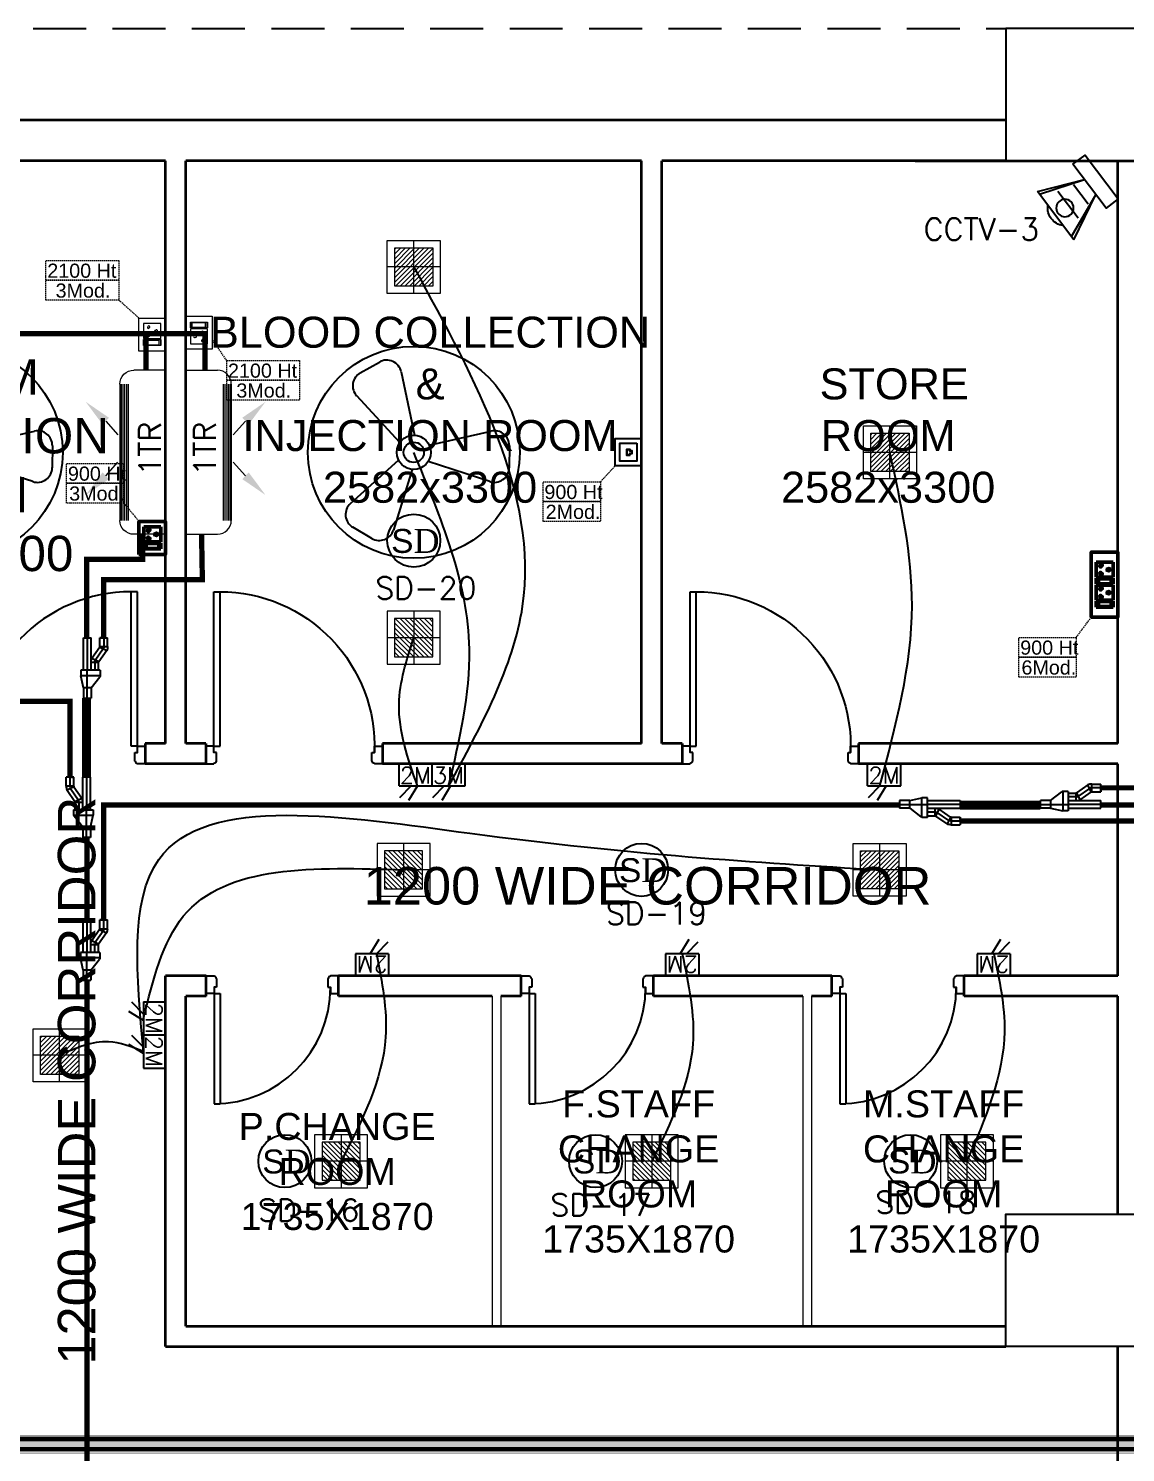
# Model space of a CAD drawing. Extents: x 3550807 to 4078732, y -628171 to -515859.
# Drawn here: x 3566892 to 3573107, y -529289 to -521224 of the extents above; entities that cross this region are included whole.
import ezdxf
from ezdxf.enums import TextEntityAlignment as Align

# ---------------------------------------------------------------- set-up
doc = ezdxf.new("R2010")
doc.units = 0
doc.header["$LTSCALE"] = 6
doc.header["$MEASUREMENT"] = 0
for name, pattern in [('1', [0]), ('CONTINU', [0]), ('DASHED2', [0.375, 0.25, -0.125]), ('HIDDEN', [0.375, 0.25, -0.125])]:
    doc.linetypes.add(name, pattern=pattern)
doc.layers.get('0').update_dxf_attribs({"linetype": 'CONTINUOUS'})
for name, color, linetype, lineweight in [('1Y-JOINT', 1, 'CONTINUOUS', 25), ('ELE-1 NO 6-16A RAW POWER SOCKET', 1, 'CONTINUOUS', 0), ('ELE-24W EMERGENCY  LED LIGHT', 5, 'CONTINUOUS', 18), ('ELE-24W LED LIGHT', 1, 'CONTINUOUS', 18), ('ELE-CABLE TRAY', 31, 'CONTINUOUS', 18), ('ELE-GIEARTHING', 5, 'CONTINUOUS', 9), ('ELE. 2N0S OF 6-16 UPS SOCKETS', 191, 'CONTINUOUS', 15), ('FA-BELOW SMOKE DERECTOR', 1, 'CONTINUOUS', 25), ('M-VRF- CKT', 5, 'CONTINUOUS', 30), ('MEP_HVAC_VRF_COPPER_PIPE', 6, 'CONTINUOUS', 9), ('P-Wall', 36, 'CONTINUOUS', 35), ('vrf', 6, 'CONTINUOUS', 30), ('WALL', 10, 'CONTINUOUS', 35)]:
    doc.layers.add(name, color=color, linetype=linetype, lineweight=lineweight)
for name, color, linetype in [('24W RAW POWER', 1, 'CONTINUOUS'), ('24W UPS POWER LIGHT', 5, 'CONTINUOUS'), ('AC CKT-8', 110, 'CONTINUOUS'), ('Chajja', 7, 'CONTINUOUS'), ('COL', 5, 'CONTINUOUS'), ('DIM', 7, 'CONTINUOUS'), ('DOOR', 44, 'CONTINUOUS'), ('ELE-1200MM CEILINGFAN', 6, 'CONTINUOUS'), ('ELE-2M RAW P.SB', 40, 'CONTINUOUS'), ('ELE-2M UPS P.SB', 3, 'CONTINUOUS'), ('ELE-3M RAW P.SB', 40, 'CONTINUOUS'), ('ELE.LAN POINT', 3, 'CONTINUOUS'), ('FA-FIRE TEXT', 7, 'CONTINUOUS'), ('HTL-COPPER PIPE', 6, 'CONTINUOUS'), ('HVAC_HI_WALL_1TR', 1, 'CONTINUOUS'), ('LV.CC CEMARA', 66, 'CONTINUOUS'), ('M HVAC HIGH WALL UNIT', 3, 'CONTINUOUS'), ('MEP_HVAC_DRAIN_PIPE', 7, 'CONTINUOUS'), ('MEP_HVAC_TEXT', 7, 'CONTINUOUS'), ('TEXT', 5, 'CONTINUOUS')]:
    doc.layers.add(name, color=color, linetype=linetype)
doc.layers.add('CFT_LOOPING', color=7, linetype='1', lineweight=0, true_color=0xd6d600)
doc.layers.add('ELE-6A AC SOCKET', color=7, linetype='CONTINUOUS', true_color=0x00ceb6)
doc.layers.add('ELE-LIGHTING WIRING', color=7, linetype='CONTINUOUS', true_color=0x63d7b6)
doc.styles.add('ARIAL', font='arial.ttf')
doc.styles.add('PDF Times New Roman', font='times.ttf')
doc.styles.add('ROMANS', font='romans.shx')
doc.styles.get("Standard").update_dxf_attribs({"font": 'SIMPLEX'})
doc.styles.add('VERDANA', font='verdana.ttf')

# ---------------------------------------------------------------- blocks, each defined once
blk = doc.blocks.new('A$C19B8274B')
at = {"layer": 'DOOR', "color": 8}
for p, q in [((-45, 925), (-80, 925)), ((-80, 50), (-80, 925)), ((-45, 50), (-45, 925)), ((-45, 50), (-80, 50)), ((-955, -50), (-955, -47.5)), ((-940, -35), (-942.5, -35)), ((-60, -35), (-57.5, -35)), ((-45, -50), (-45, -47.5))]:
    blk.add_line(p, q, dxfattribs=at)
for points in [[(-940, 15), (-955, 15), (-955, 50), (-1000, 50), (-1000, -50), (-955, -50)], [(-940, -35), (-940, 15)], [(-60, 15), (-45, 15), (-45, 50), (0, 50), (0, -50), (-45, -50)], [(-60, -35), (-60, 15)]]:
    blk.add_lwpolyline(points, dxfattribs=at)
for centre, radius, start, end in [((-80, 50), 875, 90, 182.29244), ((-955, -35), 12.5, 270, 0), ((-45, -35), 12.5, 180, 270)]:
    blk.add_arc(centre, radius, start, end, dxfattribs=at)
blk = doc.blocks.new('750')
at = {"layer": 'DOOR', "color": 8}
for p, q in [((-50, 705), (-47.5, 705)), ((-35, 690), (-35, 692.5)), ((-50, 45), (-47.5, 45)), ((-35, 60), (-35, 57.5)), ((50, 45), (50, 80)), ((50, 80), (675, 80)), ((50, 45), (675, 45)), ((675, 45), (675, 80))]:
    blk.add_line(p, q, dxfattribs=at)
for points in [[(15, 690), (15, 705), (50, 705), (50, 750), (-50, 750), (-50, 705)], [(-35, 690), (15, 690)], [(15, 60), (15, 45), (50, 45), (50, 0), (-50, 0), (-50, 45)], [(-35, 60), (15, 60)]]:
    blk.add_lwpolyline(points, dxfattribs=at)
for centre, radius, start, end in [((-35, 705), 12.5, 180, 270), ((15, 45), 660, 0, 90), ((-35, 45), 12.5, 90, 180)]:
    blk.add_arc(centre, radius, start, end, dxfattribs=at)
blk = doc.blocks.new('1232')
at = {"layer": 'Chajja', "color": 8, "linetype": 'HIDDEN', "ltscale": 200}
blk.add_line((-16755, 16660.2), (-10795, 16660.2), dxfattribs=at)
at = {"layer": 'COL', "color": 8}
for points in [[(-10795, 15910.2), (-10045, 15910.2), (-10045, 16660.2), (-10795, 16660.2)], [(-10795, 9195.2), (-10795, 9945.2), (-10045, 9945.2), (-10045, 9195.2)]]:
    blk.add_lwpolyline(points, close=True, dxfattribs=at)
at = {"layer": 'P-Wall', "color": 8, "lineweight": 0}
for p, q in [((-13705, 11180.2), (-13705, 9310.2)), ((-13655, 11180.2), (-13655, 9310.2)), ((-11945, 11180.2), (-11945, 9310.2)), ((-11895, 11180.2), (-11895, 9310.2))]:
    blk.add_line(p, q, dxfattribs=at)
at = {"layer": 'WALL', "color": 8, "linetype": 'ByBlock'}
for p, q in [((-10795, 16140.2), (-16755, 16140.2)), ((-15555, 15910.2), (-17920, 15910.2)), ((-15555, 12610.2), (-15555, 15910.2)), ((-15440, 12610.2), (-15440, 15910.2)), ((-12857.5, 15910.2), (-15440, 15910.2)), ((-12857.5, 12610.2), (-12857.5, 15910.2)), ((-10795, 15910.2), (-12742.5, 15910.2)), ((-12742.5, 12610.2), (-12742.5, 15910.2)), ((-10160, 14295.2), (-10160, 15910.2)), ((-10160, 12610.2), (-10160, 14295.2)), ((-15555, 12610.2), (-15669.1, 12610.2)), ((-15669.1, 12610.2), (-15669.1, 12495.2)), ((-15555, 12610.2), (-15669.1, 12610.2)), ((-15325.9, 12610.2), (-15440, 12610.2)), ((-15325.9, 12610.2), (-15325.9, 12495.2)), ((-12857.5, 12610.2), (-14325.9, 12610.2)), ((-14325.9, 12610.2), (-14325.9, 12495.2)), ((-12628.4, 12610.2), (-12742.5, 12610.2)), ((-12628.4, 12610.2), (-12628.4, 12495.2)), ((-10160, 12610.2), (-11628.4, 12610.2)), ((-11628.4, 12610.2), (-11628.4, 12495.2)), ((-15325.9, 12495.2), (-15669.1, 12495.2)), ((-12628.4, 12495.2), (-14325.9, 12495.2)), ((-10160, 12495.2), (-11628.4, 12495.2)), ((-10160, 11295.2), (-10160, 12495.2)), ((-15555, 9195.2), (-15555, 11295.2)), ((-15325, 11295.2), (-15555, 11295.2)), ((-15325, 11180.2), (-15325, 11295.2)), ((-13540, 11295.2), (-14575, 11295.2)), ((-14575, 11180.2), (-14575, 11295.2)), ((-13540, 11180.2), (-13540, 11295.2)), ((-11780, 11295.2), (-12790, 11295.2)), ((-12790, 11180.2), (-12790, 11295.2)), ((-11780, 11180.2), (-11780, 11295.2)), ((-10160, 11295.2), (-11030, 11295.2)), ((-11030, 11180.2), (-11030, 11295.2)), ((-15440, 9310.2), (-15440, 11180.2)), ((-15325, 11180.2), (-15440, 11180.2)), ((-13705, 11180.2), (-14575, 11180.2)), ((-13540, 11180.2), (-13655, 11180.2)), ((-11945, 11180.2), (-12790, 11180.2)), ((-11780, 11180.2), (-11895, 11180.2)), ((-10160, 11180.2), (-11030, 11180.2)), ((-10160, 9945.2), (-10160, 11180.2)), ((-15440, 9310.2), (-10795, 9310.2)), ((-15555, 9195.2), (-10795, 9195.2)), ((-10160, 8420.2), (-10160, 9195.2))]:
    blk.add_line(p, q, dxfattribs=at)
at = {"layer": 'WALL', "color": 8, "lineweight": 0}
blk.add_line((-10160, 14295.2), (-10160, 14295.2), dxfattribs=at)
at = {"layer": 'WALL', "color": 8, "linetype": 'ByBlock'}
blk.add_lwpolyline([(-11307.6, 15910.2), (-7592.8, 15910.2)], dxfattribs=at)
at = {"layer": 'DOOR', "color": 8, "linetype": 'Continuous'}
blk.add_blockref('A$C19B8274B', (-15669.1, 12545.2), dxfattribs=at)
at = {"layer": 'DOOR', "color": 8, "linetype": 'Continuous', "xscale": -1}
for p in [(-15325.9, 12545.2), (-12628.4, 12545.2)]:
    blk.add_blockref('A$C19B8274B', p, dxfattribs=at)
at = {"layer": 'DOOR', "color": 8, "rotation": 270}
for p in [(-15325, 11245.2), (-13540, 11245.2), (-11780, 11245.2)]:
    blk.add_blockref('750', p, dxfattribs=at)
at = {"layer": 'DIM', "color": 8, "style": 'ARIAL'}
blk.add_text('1200 WIDE CORRIDOR', height=212.5, rotation=90, dxfattribs=at).set_placement((-15888.3, 10701), align=Align.BOTTOM_CENTER)
blk.add_text('1200 WIDE CORRIDOR', height=212.5, dxfattribs=at).set_placement((-12824, 11635), align=Align.BOTTOM_CENTER)
at = {"layer": 'DIM', "color": 8, "attachment_point": 5, "style": 'ARIAL'}
for s, insert, char_height, width in [('BLOOD COLLECTION \\P&\\PINJECTION ROOM\\P2582x3300', (-14056, 14499.8), 175.567, 2637.717), ('SPERM COLLECTION ROOM 2365x3300', (-16768.3, 14185.7), 200, 1980.803), ('\\P STORE\\PROOM\\P2582x3300', (-11460.9, 14499.8), 175.57, 1589.812), ('F.STAFF\\PCHANGE\\PROOM\\P1735X1870', (-12874.9, 10186), 153, 1198.956), ('M.STAFF\\PCHANGE\\PROOM\\P1735X1870', (-11146.7, 10186), 153, 1198.956), ('P.CHANGE\\PROOM\\P1735X1870', (-14582.3, 10186), 153, 1198.956)]:
    blk.add_mtext(s, dxfattribs=dict(at, insert=insert, char_height=char_height, width=width))
blk = doc.blocks.new('A$C07FB25EA')
at = {"layer": 'ELE-1200MM CEILINGFAN', "color": 3}
for p, q in [((6.53, 13.37), (9.47, 11.64)), ((0.26, 2.64), (3.17, 12.07)), ((9.84, 7.94), (2.36, 1.21)), ((-11.8, 4.55), (-2.22, 1.44)), ((-14.84, -1.03), (-14.81, 2.38)), ((-2.41, -1.1), (-12.04, -3.29)), ((2.16, -1.54), (8.87, -8.78)), ((1.96, -12.49), (-0.13, -2.65)), ((8.31, -12.34), (5.35, -14.02))]:
    blk.add_line(p, q, dxfattribs=at)
at = {"layer": 'ELE-1200MM CEILINGFAN', "color": 5, "ltscale": 10}
blk.add_circle((0, 0), 16.45, dxfattribs=at)
at = {"layer": 'ELE-1200MM CEILINGFAN', "color": 3}
for radius in [2.65, 1.58]:
    blk.add_circle((0, 0), radius, dxfattribs=at)
for centre, start, end in [((5.36, 11.38), 59.5281, 162.5229), ((8.3, 9.66), 311.9493, 59.5281), ((-12.51, 2.36), 71.9493, 179.5281), ((-12.54, -1.05), 179.5281, 282.5229), ((7.18, -10.34), 299.5281, 42.5229), ((4.21, -12.02), 191.9493, 299.5281)]:
    blk.add_arc(centre, 2.3, start, end, dxfattribs=at)
blk = doc.blocks.new('24w led light')
at = {"layer": 'ELE-24W LED LIGHT', "color": 1, "lineweight": 0}
for p, q in [((159, 159), (-160, 159)), ((-160, 159), (-160, -160)), ((114.5, 114.5), (-115.5, 114.5)), ((-115.5, 114.5), (-115.5, -115.5)), ((110.2, -115.5), (-115.5, 110.2)), ((114.5, -91.7), (-91.7, 114.5)), ((114.5, -63.5), (-63.5, 114.5)), ((114.5, -35.3), (-35.3, 114.5)), ((114.5, -7.1), (-7.1, 114.5)), ((-0.5, -160), (-0.5, 159)), ((114.5, 21.1), (21.1, 114.5)), ((114.5, 49.3), (49.3, 114.5)), ((114.5, 77.5), (77.5, 114.5)), ((114.5, 105.7), (105.7, 114.5)), ((114.5, -115.5), (114.5, 114.5)), ((159, -160), (159, 159)), ((82, -115.5), (-115.5, 82)), ((53.8, -115.5), (-115.5, 53.8)), ((25.6, -115.5), (-115.5, 25.6)), ((-160, -0.5), (159, -0.5)), ((-2.6, -115.5), (-115.5, -2.6)), ((-30.8, -115.5), (-115.5, -30.8)), ((-59, -115.5), (-115.5, -59)), ((-160, -160), (159, -160)), ((-87.2, -115.5), (-115.5, -87.2)), ((-115.4, -115.5), (-115.5, -115.4)), ((-115.5, -115.5), (114.5, -115.5))]:
    blk.add_line(p, q, dxfattribs=at)
blk = doc.blocks.new('24w led emeregency')
at = {"layer": 'ELE-24W EMERGENCY  LED LIGHT'}
h = blk.add_hatch(dxfattribs=at)
h.set_pattern_fill('ANSI31', scale=166.67, style=0)
h.paths.add_polyline_path([(-115.4, -115.4), (-115.4, 115.4), (115.4, 115.4), (115.4, -115.4)])
at = {"layer": 'ELE-24W EMERGENCY  LED LIGHT', "color": 5}
for p, q in [((0, 160), (0, -160)), ((-160, 0), (160, 0))]:
    blk.add_line(p, q, dxfattribs=at)
for points in [[(-160, -160), (-160, 160), (160, 160), (160, -160)], [(-115.4, -115.4), (-115.4, 115.4), (115.4, 115.4), (115.4, -115.4)]]:
    blk.add_lwpolyline(points, close=True, dxfattribs=at)
blk = doc.blocks.new('2M UPS SB')
at = {"layer": 'ELE-2M UPS P.SB', "color": 3}
for p, q in [((-134, 160), (-69, 265)), ((-88, 160), (-3, 245)), ((-240, 160), (-240, 0)), ((0, 160), (-240, 160)), ((0, 160), (0, 0))]:
    blk.add_line(p, q, dxfattribs=at)
blk.add_text('2M', height=120, rotation=180, dxfattribs=at).set_placement((-6, 143))
blk = doc.blocks.new('2M SB')
at = {"layer": 'ELE-2M RAW P.SB'}
for p, q in [((-134, 160), (-69, 265)), ((-88, 160), (-3, 245)), ((-240, 160), (-240, 0)), ((0, 160), (-240, 160)), ((0, 160), (0, 0))]:
    blk.add_line(p, q, dxfattribs=at)
blk.add_text('2M', height=120, rotation=180, dxfattribs=at).set_placement((-6, 143))
blk = doc.blocks.new('4SWUEH')
at = {"layer": 'ELE-1 NO 6-16A RAW POWER SOCKET', "color": 30, "lineweight": 50}
for p, q in [((-155, -26.5), (-121.2, -26.5)), ((-155, -123.5), (-155, -26.5)), ((-155, -123.5), (-155, -26.5)), ((-152.2, -37), (-124, -37)), ((-152.2, -113), (-152.2, -37)), ((-152.2, -40.4), (-124, -40.4)), ((-124, -37), (-124, -113)), ((-121.2, -26.5), (-121.2, -123.5)), ((-115.5, -26.5), (-115.5, -123.5)), ((-30.5, -26.5), (-115.5, -26.5)), ((-30.5, -123.5), (-30.5, -26.5)), ((-155, -123.5), (-121.2, -123.5)), ((-121.2, -123.5), (-155, -123.5)), ((-124, -113), (-152.2, -113)), ((-115.5, -123.5), (-30.5, -123.5))]:
    blk.add_line(p, q, dxfattribs=at)
blk.add_lwpolyline([(-187.5, 0), (0, 0), (0, -150), (-187.5, -150)], close=True, dxfattribs=at)
for centre, radius, start, end in [((-97.3, -56.1), 5.7, 87.48997, 354.73109), ((-92.8, -52.1), 4.6, 284.90486, 157.31619), ((-53.3, -52.1), 4.6, 22.68381, 255.09514), ((-48.8, -56.1), 5.7, 185.26891, 92.51003), ((-73, -99), 6.62, 127.15837, 52.84163), ((-73, -92.3), 4.22, 341.40312, 198.59688)]:
    blk.add_arc(centre, radius, start, end, dxfattribs=at)
blk = doc.blocks.new('TEWSER')
at = {"layer": 'ELE-3M RAW P.SB'}
for p, q in [((0, 0), (125, 0)), ((0, 0), (0, -187.5)), ((0, -104.5), (-82.2, -54.1)), ((0, -68.9), (-66.3, -2.6)), ((0, -187.5), (125, -187.5))]:
    blk.add_line(p, q, dxfattribs=at)
blk.add_text('3M', height=93.75, rotation=270, dxfattribs=at).set_placement((13.3, -4.7))
blk = doc.blocks.new('5Y3AQY')
at = {"layer": 'ELE. 2N0S OF 6-16 UPS SOCKETS', "color": 72, "lineweight": 50}
for p, q in [((-311.5, -26.5), (-277.7, -26.5)), ((-311.5, -123.5), (-311.5, -26.5)), ((-311.5, -123.5), (-311.5, -26.5)), ((-308.7, -37), (-280.5, -37)), ((-308.7, -113), (-308.7, -37)), ((-308.7, -40.4), (-280.5, -40.4)), ((-280.5, -37), (-280.5, -113)), ((-277.7, -26.5), (-277.7, -123.5)), ((-272.1, -26.5), (-272.1, -123.5)), ((-187.1, -26.5), (-272.1, -26.5)), ((-187.1, -123.5), (-187.1, -26.5)), ((-181.4, -26.5), (-147.6, -26.5)), ((-181.4, -123.5), (-181.4, -26.5)), ((-181.4, -123.5), (-181.4, -26.5)), ((-178.6, -37), (-150.4, -37)), ((-178.6, -113), (-178.6, -37)), ((-178.6, -40.4), (-150.4, -40.4)), ((-150.4, -37), (-150.4, -113)), ((-147.6, -26.5), (-147.6, -123.5)), ((-57, -26.5), (-142, -26.5)), ((-142, -26.5), (-142, -123.5)), ((-57, -123.5), (-57, -26.5)), ((-311.5, -123.5), (-277.7, -123.5)), ((-277.7, -123.5), (-311.5, -123.5)), ((-280.5, -113), (-308.7, -113)), ((-272.1, -123.5), (-187.1, -123.5)), ((-181.4, -123.5), (-147.6, -123.5)), ((-147.6, -123.5), (-181.4, -123.5)), ((-150.4, -113), (-178.6, -113)), ((-142, -123.5), (-57, -123.5))]:
    blk.add_line(p, q, dxfattribs=at)
blk.add_lwpolyline([(-368.5, 0), (0, 0), (0, -150), (-368.5, -150)], close=True, dxfattribs=at)
for centre, radius, start, end in [((-253.8, -56.1), 5.7, 87.48997, 354.73109), ((-249.3, -52.1), 4.6, 284.90486, 157.31619), ((-209.8, -52.1), 4.6, 22.68381, 255.09514), ((-205.3, -56.1), 5.7, 185.26891, 92.51003), ((-123.7, -56.1), 5.7, 87.48997, 354.73109), ((-119.2, -52.1), 4.6, 284.90486, 157.31619), ((-79.7, -52.1), 4.6, 22.68381, 255.09514), ((-75.2, -56.1), 5.7, 185.26891, 92.51003), ((-229.6, -99), 6.62, 127.15837, 52.84163), ((-229.6, -92.3), 4.22, 341.40312, 198.59688), ((-99.5, -99), 6.62, 127.15837, 52.84163), ((-99.5, -92.3), 4.22, 341.40312, 198.59688)]:
    blk.add_arc(centre, radius, start, end, dxfattribs=at)
blk = doc.blocks.new('EQ2WE')
at = {"layer": 'ELE-6A AC SOCKET', "lineweight": 0}
for p, q in [((-99, 170), (-215, 170)), ((-215, 170), (-215, 36)), ((-99, 36), (-99, 170)), ((-91, 36), (-91, 170)), ((-91, 170), (-45, 170)), ((-45, 170), (-91, 170)), ((-87, 51), (-87, 155)), ((-87, 155), (-48, 155)), ((-48, 155), (-48, 51)), ((-45, 170), (-45, 36)), ((-45, 170), (-45, 36)), ((-215, 36), (-99, 36)), ((-45, 36), (-91, 36)), ((-48, 55), (-87, 55)), ((-48, 51), (-87, 51))]:
    blk.add_line(p, q, dxfattribs=at)
blk.add_lwpolyline([(0, 0), (-257, 0), (-257, 206), (0, 206)], close=True, dxfattribs=at)
for centre, radius, start, end in [((-157, 136), 9.08, 307.1584, 232.8416), ((-157, 127), 5.79, 161.4031, 18.5969), ((-190, 77), 7.83, 5.2689, 272.51), ((-184, 72), 6.31, 202.6838, 75.0951), ((-130, 72), 6.31, 104.9049, 337.3162), ((-124, 77), 7.83, 267.49, 174.7311)]:
    blk.add_arc(centre, radius, start, end, dxfattribs=at)
blk = doc.blocks.new('Voice')
at = {"layer": 'ELE.LAN POINT', "color": 6}
for points in [[(0, -31.8), (127.9, -31.8), (127.9, 92), (0, 92)], [(21.9, -10), (106, -10), (106, 70.1), (21.9, 70.1)], [(77.3, 21.4), (69.7, 21.4), (69.7, 11.7), (58.1, 11.7), (58.1, 21.4), (50.6, 21.4), (50.6, 38.7), (77.3, 38.7)], [(75.9, 22.8), (68.4, 22.8), (68.4, 13), (59.5, 13), (59.5, 22.8), (52, 22.8), (52, 37.4), (75.9, 37.4)]]:
    blk.add_lwpolyline(points, close=True, dxfattribs=at)
blk = doc.blocks.new('SMOKE DETECTOR')
at = {"layer": 'FA-BELOW SMOKE DERECTOR', "color": 7}
blk.add_circle((931028.7, -118293.9), 166, dxfattribs=at)
at = {"layer": 'FA-BELOW SMOKE DERECTOR', "insert": (930887.1, -118373), "char_height": 150, "attachment_point": 7, "style": 'PDF Times New Roman'}
blk.add_mtext('{\\fArial|b0|i0|c0|p34;S}D', dxfattribs=at)
blk = doc.blocks.new('CC CEMARA')
at = {"layer": 'LV.CC CEMARA', "linetype": 'ByBlock'}
for p, q in [((46.7, -104.5), (105.3, -34.9)), ((239.6, -66.6), (64.7, -12.2)), ((232.1, -75.7), (64.7, -12.2)), ((94.5, -242.4), (18.6, -67.1)), ((18.6, -67.1), (104.2, -230.6)), ((81.3, -159.1), (162.8, -62.4)), ((94.5, -242.4), (239.6, -66.6))]:
    blk.add_line(p, q, dxfattribs=at)
blk.add_lwpolyline([(110.8, 42.8), (66.4, 79.7), (-66.4, -79.7), (-22, -116.7)], close=True, dxfattribs=at)
blk.add_circle((133.5, -123.5), 32.9, dxfattribs=at)
blk.add_arc((131.6, -123.6), 66.7, 275.3702, 5.5412, dxfattribs=at)
blk = doc.blocks.new('HI WALL SPLIT AC UNIT 1TR')
at = {"layer": 'M HVAC HIGH WALL UNIT', "color": 1, "lineweight": 5}
for p, q in [((1294404.3, -128752), (1294404.3, -129681)), ((1294404.3, -128752), (1294583.6, -128752)), ((1294662.3, -128830.7), (1294662.3, -129602.2)), ((1294404.3, -129681), (1294583.6, -129681))]:
    blk.add_line(p, q, dxfattribs=at)
at = {"layer": 'M HVAC HIGH WALL UNIT', "color": 8, "lineweight": 5}
for p, q in [((1294616.1, -128830.7), (1294616.1, -129602.2)), ((1294625.4, -128830.7), (1294625.4, -129602.2)), ((1294636.9, -128830.7), (1294636.9, -129602.2)), ((1294646.2, -128830.7), (1294646.2, -129602.2)), ((1294655.4, -128830.7), (1294655.4, -129602.2))]:
    blk.add_line(p, q, dxfattribs=at)
at = {"layer": 'M HVAC HIGH WALL UNIT', "color": 7, "lineweight": 5}
for p, q in [((1294742.7, -129039.8), (1294673.6, -129117.4)), ((1294742.7, -129349.7), (1294673.6, -129272.1))]:
    blk.add_line(p, q, dxfattribs=at)
at = {"layer": 'M HVAC HIGH WALL UNIT', "color": 1, "lineweight": 5}
for centre, start, end in [((1294583.6, -128830.7), 0, 90), ((1294583.6, -129602.2), 270, 0)]:
    blk.add_arc(centre, 78.8, start, end, dxfattribs=at)
at = {"layer": 'M HVAC HIGH WALL UNIT', "color": 7, "lineweight": 5}
for points in [[(1294760.9, -129058.7), (1294724.5, -129020.9), (1294856.2, -128930.6)], [(1294760.9, -129330.8), (1294724.5, -129368.6), (1294856.2, -129458.9)]]:
    blk.add_solid(points, dxfattribs=at)
blk = doc.blocks.new('Y-JOINT')
at = {"layer": '1Y-JOINT', "extrusion": (7.0061e-12, -6.61628e-05, 1)}
for p, q in [((416463.1, -2757.4, 0), (416463.1, -2628.5, 0)), ((416463.1, -2628.5, 0), (416499.1, -2628.5, 0)), ((416499.1, -2757.4, 0), (416499.1, -2628.5, 0)), ((416579.1, -2646.1, 0), (416499.1, -2628.5, 0)), ((416463.1, -2646.1, 0), (416247.1, -2646.1, 0)), ((416247.1, -2646.1, 0), (416247.1, -2696.7, 0)), ((416247.1, -2671.4, 0), (416463.1, -2671.4, 0)), ((416463.1, -2696.7, 0), (416247.1, -2696.7, 0)), ((416310.3, -2755.2, 0), (416385.8, -2702.8, 0)), ((416321.4, -2777.9, 0), (416398.7, -2724.6, 0)), ((416408, -2748.2, 0), (416385.8, -2702.8, 0)), ((416411.9, -2747.3, 0), (416411.9, -2696.7, 0)), ((416463.1, -2696.7, 0), (416411.9, -2696.7, 0)), ((416411.9, -2722, 0), (416463.1, -2722, 0)), ((416579.1, -2696.7, 0), (416506, -2754.1, 0)), ((416306.4, -2756.1, 0), (416247.1, -2756.1, 0)), ((416247.1, -2771.6, 0), (416247.1, -2756.1, 0)), ((416247.1, -2756.1, 0), (416247.1, -2806.7, 0)), ((416247.1, -2781.4, 0), (416306.4, -2781.4, 0)), ((416306.4, -2806.7, 0), (416247.1, -2806.7, 0)), ((416306.4, -2756.1, 0), (416306.4, -2806.7, 0)), ((416310.3, -2755.2, 0), (416332.5, -2800.7, 0)), ((416332.5, -2800.7, 0), (416408, -2748.2, 0)), ((416463.1, -2747.3, 0), (416411.9, -2747.3, 0)), ((416463.1, -2757.4, 0), (416499.1, -2757.4, 0))]:
    blk.add_line(p, q, dxfattribs=at)
at = {"layer": '1Y-JOINT', "extrusion": (6.9964e-12, -6.61628e-05, 1)}
for p, q in [((416647.1, -2671.4, 0), (416463.1, -2671.4, 0)), ((416579.1, -2646.1, 0), (416647.1, -2646.1, 0)), ((416579.1, -2696.7, 0), (416647.1, -2696.7, 0)), ((416647.1, -2646.1, 0), (416647.1, -2696.7, 0))]:
    blk.add_line(p, q, dxfattribs=at)
at = {"layer": '1Y-JOINT'}
blk.add_line((416579.1, -2696.7, 0), (416579.1, -2646.1, 0), dxfattribs=at)
at = {"layer": '1Y-JOINT', "extrusion": (7.0061e-12, -6.61628e-05, 1)}
for centre, radius, start, end in [((416411.9, -2756.2, 0.2), 59.5, 90.00001, 116.0671), ((416411.9, -2756.2, 0.2), 34.2, 90.00001, 116.0671), ((416306.4, -2747.3, 0.2), 8.85, 270.00001, 296.0671), ((416306.4, -2747.3, 0.2), 34.2, 270.00001, 296.0671), ((416306.4, -2747.3, 0.2), 59.5, 270.00001, 296.0671), ((416411.9, -2756.2, 0.2), 8.85, 90.00001, 116.0671), ((416499.1, -2748.6, 0.2), 8.85, 270.00001, 321.37887)]:
    blk.add_arc(centre, radius, start, end, dxfattribs=at)
blk = doc.blocks.new('A$C4D743431')
at = {"layer": 'AC CKT-8', "xscale": 0.933787291884793, "yscale": 0.933787291884793, "zscale": 0.933787291884793, "rotation": 359.9999939263457}
blk.add_blockref('Y-JOINT', (-389059.7, 2494.6, 0), dxfattribs=at)
blk = doc.blocks.new('G$C4406566D')
at = {"layer": 'M-VRF- CKT', "xscale": 0.8031807735897878, "yscale": 0.8031807735897878, "zscale": 0.8031807735897878, "rotation": 180}
blk.add_blockref('A$C4D743431', (-224.2, -88.8, 0), dxfattribs=at)
blk.add_blockref('A$C4D743431', (-224.2, -88.8, 0), dxfattribs=at)
blk = doc.blocks.new('G$C186CAD5F')
at = {"layer": 'vrf', "color": 3, "xscale": 8.96419313933734, "yscale": 8.96419313933734, "zscale": 8.96419313933734, "rotation": 270.0000005682937}
blk.add_blockref('G$C4406566D', (796, -2010, 0), dxfattribs=at)

msp = doc.modelspace()

# ---------------------------------------------------------------- hatches: boundary and pattern name
at = {"layer": 'ELE-CABLE TRAY', "linetype": 'ByBlock'}
h = msp.add_hatch(dxfattribs=at)
h.set_pattern_fill('ZIGZAG', color=256, scale=400.785606)
h.set_pattern_definition([(0, (3531814.51, -589410.09), (50.0982, 50.0982), [50.0982, -50.0982]), (90, (3531864.607, -589410.09), (-50.0982, 50.0982), [50.0982, -50.0982])])
h.paths.add_polyline_path([(3560789.2, -529191.6), (3560789.2, -529291.6), (3581819.9, -529291.6), (3581819.9, -529191.6)])

# ---------------------------------------------------------------- linework, layer by layer
at = {"layer": 'CFT_LOOPING', "color": 7, "linetype": 'DASHED2', "ltscale": 5}
for p, q in [((3567518.6, -522864.5), (3567404.1, -522762.5)), ((3568015.5, -523103.5), (3567933.6, -522986.1)), ((3570132.7, -523790.7), (3570216.1, -523701.2)), ((3567433.4, -523911.9), (3567518.6, -524015.8)), ((3572828.1, -524672.1), (3572913.6, -524558))]:
    msp.add_line(p, q, dxfattribs=at)
for points in [[(3566991.5, -522537.5), (3567404.1, -522537.5), (3567404.1, -522650), (3566991.5, -522650)], [(3566991.5, -522650), (3567404.1, -522650), (3567404.1, -522762.5), (3566991.5, -522762.5)], [(3568015.5, -523103.5), (3568428.1, -523103.5), (3568428.1, -523216), (3568015.5, -523216)], [(3568015.5, -523216), (3568428.1, -523216), (3568428.1, -523328.5), (3568015.5, -523328.5)], [(3567108.5, -523686.9), (3567433.4, -523686.9), (3567433.4, -523799.4), (3567108.5, -523799.4)], [(3567108.5, -523799.4), (3567433.4, -523799.4), (3567433.4, -523911.9), (3567108.5, -523911.9)], [(3569807.8, -523790.7), (3570132.7, -523790.7), (3570132.7, -523903.2), (3569807.8, -523903.2)], [(3569807.8, -523903.2), (3570132.7, -523903.2), (3570132.7, -524015.7), (3569807.8, -524015.7)], [(3572503.2, -524672.1), (3572828.1, -524672.1), (3572828.1, -524784.6), (3572503.2, -524784.6)], [(3572503.2, -524784.6), (3572828.1, -524784.6), (3572828.1, -524897.1), (3572503.2, -524897.1)]]:
    msp.add_lwpolyline(points, close=True, dxfattribs=at)
at = {"layer": 'ELE-CABLE TRAY', "linetype": 'ByBlock', "const_width": 1.86}
msp.add_lwpolyline([(3581819.9, -529191.6), (3560789.2, -529191.6), (3560789.2, -529291.6), (3581819.9, -529291.6)], close=True, dxfattribs=at)
at = {"layer": 'ELE-GIEARTHING', "color": 26, "linetype": 'ByBlock', "const_width": 25}
msp.add_lwpolyline([(3581857.4, -529212.4), (3560812.3, -529212.4), (3560812.3, -529270.2), (3581857.4, -529270.2)], dxfattribs=at)
at = {"layer": 'ELE-LIGHTING WIRING', "linetype": 'ByBlock'}
for points in [[(3569272.9, -525513.8), (3569691.7, -524495.1), (3569077.4, -522576.3)], [(3569272.9, -525513.8), (3569390.8, -524738.5), (3569075.3, -523624.3)], [(3571715.3, -525513.8), (3571897.8, -524492.3), (3571772.3, -523623.8)], [(3567543.6, -527017.8), (3567630.4, -525929.8), (3569393.2, -525781.5), (3571714.9, -525988.8)], [(3567543.6, -527017.8), (3567345.7, -526962.9), (3567068.6, -527038.8, 0)]]:
    msp.add_spline(points, degree=3, dxfattribs=at)
at = {"layer": 'ELE-LIGHTING WIRING', "color": 254, "linetype": 'ByBlock', "true_color": 0xdebad0}
for points in [[(3569096.2, -525513.8), (3568991.8, -525050.7), (3569074.8, -524674.3)], [(3567543.6, -526830.3), (3567769.6, -526252.1), (3569017.4, -525988.8)], [(3568863.6, -526463.8), (3568915.4, -526937), (3568663.6, -527638.8)], [(3570595.8, -526463.8), (3570656.1, -526976.8), (3570423.6, -527638.8)], [(3572360.8, -526463.8), (3572421.5, -526904.2), (3572208.6, -527638.8)]]:
    msp.add_spline(points, degree=3, dxfattribs=at)
at = {"layer": 'MEP_HVAC_DRAIN_PIPE', "linetype": 'ByBlock', "const_width": 30}
for points in [[(3567557.7, -523159.3), (3567557.7, -522945)], [(3567893.1, -523159.3), (3567893.1, -522952.3), (3565150.9, -522952.3), (3565150.9, -523151.5)]]:
    msp.add_lwpolyline(points, dxfattribs=at)
at = {"layer": 'MEP_HVAC_VRF_COPPER_PIPE', "color": 6, "linetype": 'ByBlock', "const_width": 30, "elevation": 0}
for points in [[(3572967, -525524.4), (3573223.1, -525524.4), (3573223.3, -524059.5)], [(3567221.6, -524674.1), (3567221.6, -524230.5), (3567540, -524230.5), (3567540, -524088.3)], [(3567319.3, -524674.1), (3567319.3, -524345), (3567877.5, -524345), (3567873.1, -524088.3)], [(3567127.6, -525463.7), (3567127.6, -525035.2), (3562884.6, -525035.2)], [(3567317.9, -526272.4), (3567317.9, -525622.4), (3571827.8, -525622.4)], [(3572967, -525622.4), (3576446.4, -525622.4)], [(3572169.7, -525712.5), (3573230.7, -525712.5), (3573230.6, -526488)]]:
    msp.add_lwpolyline(points, dxfattribs=at)
at = {"layer": 'MEP_HVAC_VRF_COPPER_PIPE', "linetype": 'ByBlock', "const_width": 50, "elevation": 0}
for points in [[(3567221.6, -525463.7), (3567221.6, -525016)], [(3572169.7, -525622.4), (3572625.1, -525622.4)]]:
    msp.add_lwpolyline(points, dxfattribs=at)
at = {"layer": 'MEP_HVAC_VRF_COPPER_PIPE', "color": 6, "linetype": 'ByBlock', "const_width": 30}
for points in [[(3567223.4, -525805.7), (3567223.4, -526272.4)], [(3567223.4, -526614.4), (3567223.4, -532654.4)]]:
    msp.add_lwpolyline(points, dxfattribs=at)

# ---------------------------------------------------------------- block references
at = {"linetype": 'ByBlock'}
msp.add_blockref('1232', (3583223.6, -537884), dxfattribs=at)
at = {"layer": '24W RAW POWER', "lineweight": 9, "xscale": -0.9404388715045132, "yscale": 0.9404388715045132, "zscale": 0.9404388715045132}
for p in [(3569074.8, -522573.8), (3571772.3, -523623.8), (3571714.4, -525988.3), (3567068.6, -527038.8, 0)]:
    msp.add_blockref('24w led light', p, dxfattribs=at)
at = {"layer": '24W UPS POWER LIGHT', "lineweight": 9, "xscale": -0.9375000000222322, "yscale": 0.9375000000222322, "zscale": 0.9375000000222322}
for p in [(3569074.8, -524674.3), (3569017.4, -525988.8), (3568663.6, -527638.8), (3570423.6, -527638.8), (3572208.6, -527638.8)]:
    msp.add_blockref('24w led emeregency', p, dxfattribs=at)
at = {"layer": 'ELE-1 NO 6-16A RAW POWER SOCKET', "color": 3, "linetype": 'ByBlock', "rotation": 90}
msp.add_blockref('4SWUEH', (3567518.6, -524015.8), dxfattribs=at)
msp.add_blockref('4SWUEH', (3567518.6, -524015.8), dxfattribs=at)
at = {"layer": 'ELE-1200MM CEILINGFAN', "color": 7, "ltscale": 8, "xscale": 36.47592107175105, "yscale": 36.47592107175105, "zscale": 36.47592107175105, "rotation": 180}
for p in [(3566486.6, -523624.3), (3569075.3, -523624.3)]:
    msp.add_blockref('A$C07FB25EA', p, dxfattribs=at)
at = {"layer": 'ELE-2M RAW P.SB', "color": 6, "xscale": 0.7812500000005363, "yscale": 0.7812500000005363, "zscale": 0.7812500000005363}
for p, rotation in [((3571646.4, -525388.8), 179.9999999999998), ((3567668.6, -526924.1), 89.99999999999979)]:
    msp.add_blockref('2M SB', p, dxfattribs=dict(at, rotation=rotation))
at = {"layer": 'ELE-2M UPS P.SB', "color": 6, "xscale": 0.7812500000005363, "yscale": 0.7812500000005363, "zscale": 0.7812500000005363}
for p, rotation in [((3568991.7, -525388.8), 179.9999999999999), ((3567668.6, -526736.6), 89.9999999999999)]:
    msp.add_blockref('2M UPS SB', p, dxfattribs=dict(at, rotation=rotation))
for p in [(3568932.6, -526588.8), (3570689.5, -526588.8), (3572454.6, -526588.8)]:
    msp.add_blockref('2M UPS SB', p, dxfattribs=at)
at = {"layer": 'ELE-3M RAW P.SB', "color": 26, "linetype": 'ByBlock', "rotation": 89.99999999999997}
msp.add_blockref('TEWSER', (3569179.2, -525513.8), dxfattribs=at)
at = {"layer": 'ELE-6A AC SOCKET', "color": 254, "linetype": 'ByBlock', "true_color": 0xdebad0, "xscale": 0.7286145446852714, "yscale": 0.7286145446852714, "zscale": 0.7286145446852714}
for p, rotation in [((3567933.6, -522853.6), 90), ((3567518.6, -523052), 270)]:
    msp.add_blockref('EQ2WE', p, dxfattribs=dict(at, rotation=rotation))
at = {"layer": 'ELE. 2N0S OF 6-16 UPS SOCKETS', "color": 3, "linetype": 'ByBlock', "rotation": 89.99999999999999}
msp.add_blockref('5Y3AQY', (3572913.6, -524189.5), dxfattribs=at)
at = {"layer": 'ELE.LAN POINT', "color": 7, "xscale": -1.211286963933217, "yscale": 1.211286963933217, "zscale": 1.211286963933217, "rotation": 89.99999999999974}
msp.add_blockref('Voice', (3570327.5, -523546.3), dxfattribs=at)
at = {"layer": 'FA-BELOW SMOKE DERECTOR', "color": 6, "xscale": 0.9035551315104862, "yscale": 0.9035551315104862, "zscale": 0.9035551315104862}
for p in [(2727839.5, -417239.2), (2729130.3, -419103.8), (2727109.4, -420753.7), (2728869.4, -420753.7), (2730654.4, -420753.7)]:
    msp.add_blockref('SMOKE DETECTOR', p, dxfattribs=at)
at = {"layer": 'HTL-COPPER PIPE', "yscale": 0.1271654228864588, "zscale": 0.1271654228864588}
for p, xscale, rotation in [((3567225.2, -525016, 0), -0.1271654228864588, 180), ((3567221.6, -525805.7, 0), 0.1271654228864588, 179.9999988847808), ((3572625.1, -525618.5, 0), 0.1271654228864588, 89.99999888478091), ((3571827.8, -525618.5, 0), -0.1271654228864588, 90.00000111521912), ((3567223.8, -526614.4), -0.1271654228864588, 180)]:
    msp.add_blockref('G$C186CAD5F', p, dxfattribs=dict(at, xscale=xscale, rotation=rotation))
at = {"layer": 'HVAC_HI_WALL_1TR', "xscale": -1, "rotation": 0.006412223799129904}
msp.add_blockref('HI WALL SPLIT AC UNIT 1TR', (4862058.4, -394262.5), dxfattribs=at)
at = {"layer": 'HVAC_HI_WALL_1TR', "rotation": 359.9935877759083}
msp.add_blockref('HI WALL SPLIT AC UNIT 1TR', (2273393.7, -394262.4), dxfattribs=at)
at = {"layer": 'LV.CC CEMARA', "xscale": -1.500000000000001, "yscale": 1.5, "zscale": 1.5, "rotation": 357.2623958888427}
msp.add_blockref('CC CEMARA', (3572972.7, -522065.1), dxfattribs=at)

# ---------------------------------------------------------------- texts
at = {"layer": 'FA-FIRE TEXT', "color": 200, "linetype": 'CONTINU', "char_height": 125, "width": 349.838, "attachment_point": 1, "style": 'ROMANS'}
for s, insert in [('{\\C256;CCTV-3\\P}', (3571964.5, -522298.5)), ('{\\C256;SD-20\\P}', (3568857.2, -524330.1)), ('{\\C256;SD-19\\P}', (3570163.8, -526172.8)), ('{\\C256;SD-16\\P}', (3568193.1, -527853.6)), ('{\\C256;SD-17\\P}', (3569849.4, -527823.2)), ('{\\C256;SD-18\\P}', (3571689.7, -527808.7))]:
    msp.add_mtext(s, dxfattribs=dict(at, insert=insert))
at = {"layer": 'MEP_HVAC_TEXT', "color": 0, "char_height": 125, "width": 1718.699, "attachment_point": 3, "rotation": 89.99312, "style": 'VERDANA'}
for insert in [(3567518, -523451.3), (3567829.2, -523451.3)]:
    msp.add_mtext('{\\Fromans|c0;\\C256;1TR}', dxfattribs=dict(at, insert=insert))
at = {"layer": 'TEXT', "color": 7, "char_height": 80, "attachment_point": 1}
for s, insert, width in [('\\A1;{\\fArial|b0|i0|c0|p34;2100 Ht}', (3566999, -522555.6), 8957.987), ('\\A1;{\\fArial|b0|i0|c0|p34;3Mod.}', (3567046.1, -522668.1), 352.575), ('\\A1;{\\fArial|b0|i0|c0|p34;2100 Ht}', (3568022.9, -523121.6), 8957.987), ('\\A1;{\\fArial|b0|i0|c0|p34;3Mod.}', (3568070, -523234.1), 352.575), ('\\A1;{\\fArial|b0|i0|c0|p34;900 Ht\\P}', (3567116, -523705), 8957.987), ('\\A1;{\\fArial|b0|i0|c0|p34;3Mod.\\P}', (3567123, -523817.5), 352.575), ('\\A1;{\\fArial|b0|i0|c0|p34;900 Ht\\P}', (3569815.3, -523808.8), 8957.987), ('\\A1;{\\fArial|b0|i0|c0|p34;2Mod.\\P}', (3569822.3, -523921.3), 352.575), ('\\A1;{\\fArial|b0|i0|c0|p34;900 Ht\\P}', (3572510.7, -524690.2), 8957.987), ('\\A1;{\\fArial|b0|i0|c0|p34;6Mod.\\P}', (3572517.7, -524802.7), 352.575)]:
    msp.add_mtext(s, dxfattribs=dict(at, insert=insert, width=width))

doc.saveas('drawing.dxf')
